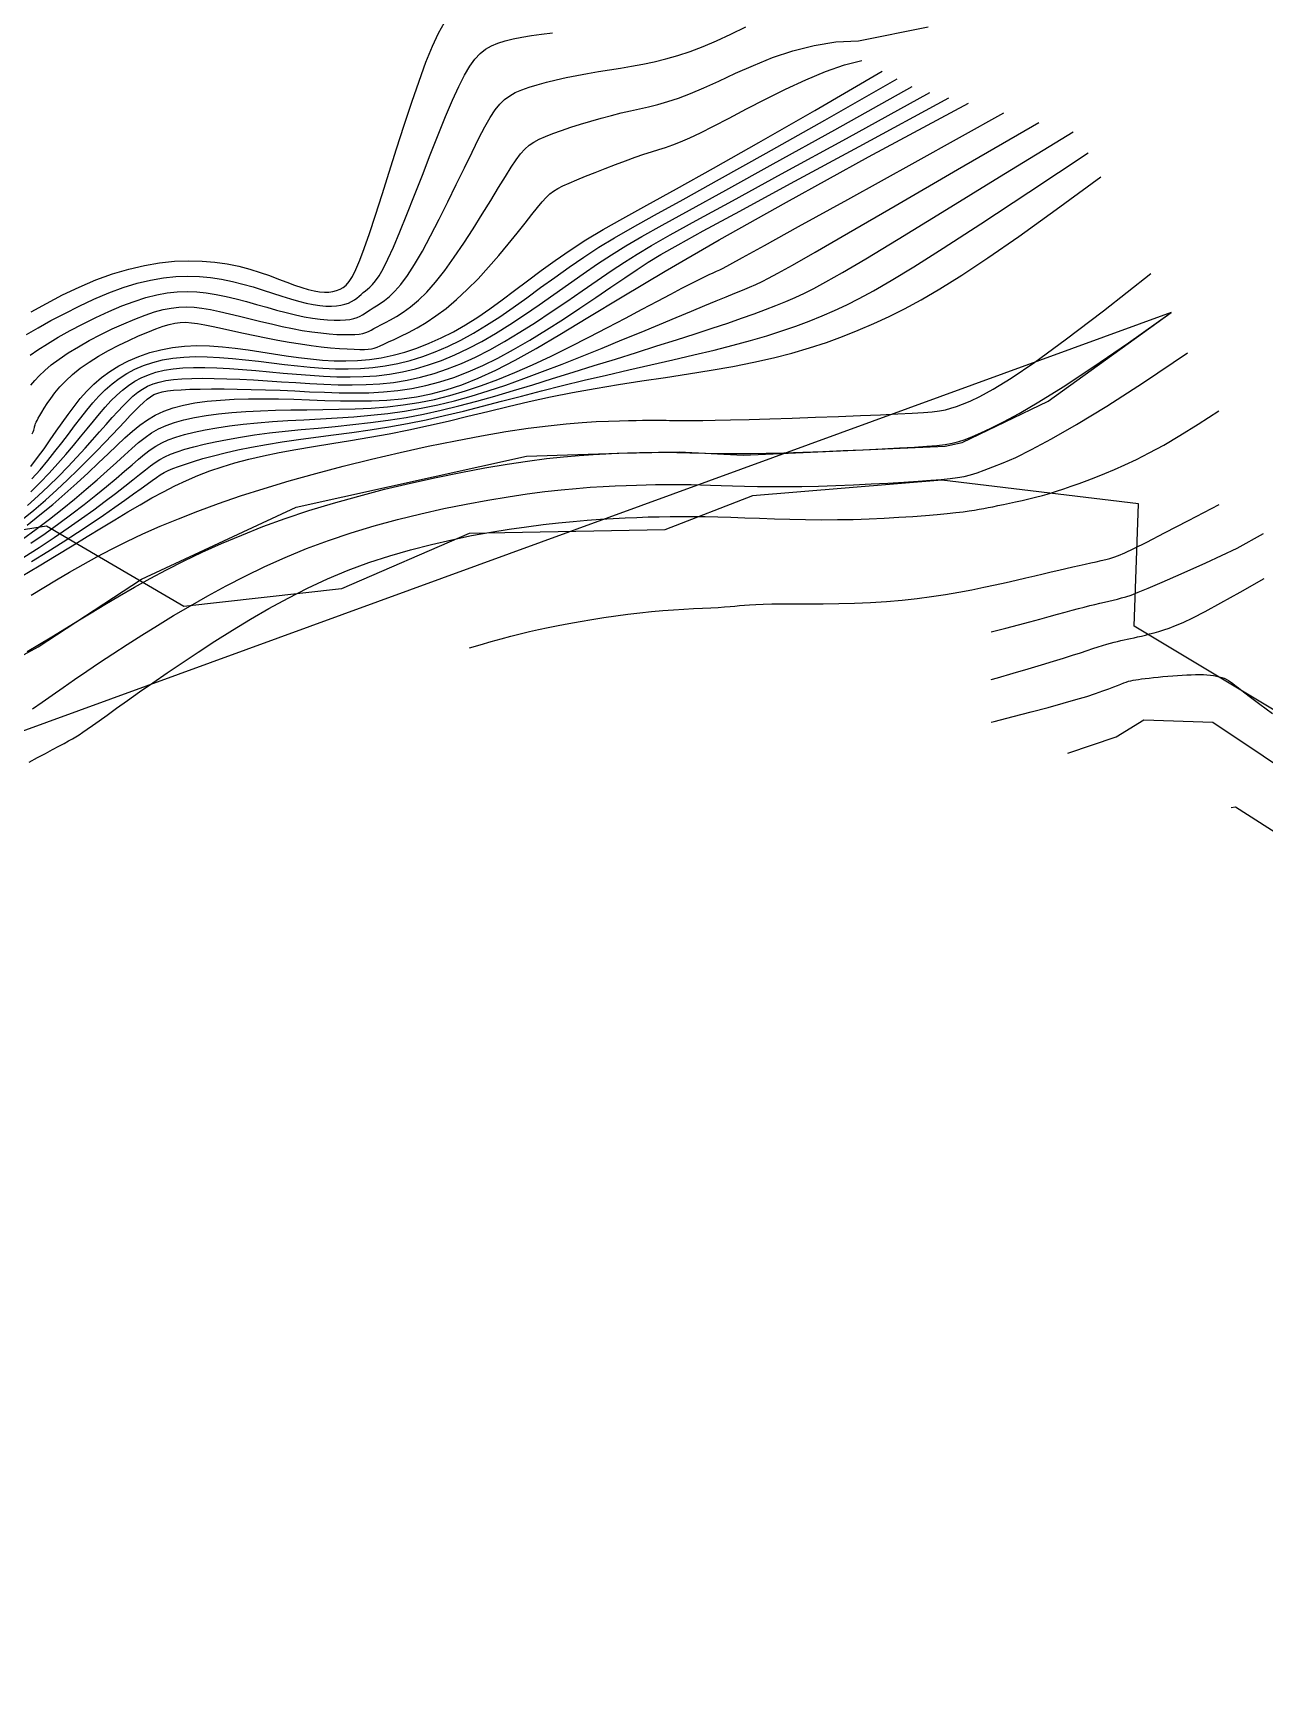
# Model space of a CAD drawing. Header units: metres. Extents: x 241192 to 243928, y 277833 to 281309.
# Drawn here: x 243729.5 to 243793, y 281166.8 to 281251.4 of the extents above; entities that cross this region are included whole.
import ezdxf

# ---------------------------------------------------------------- set-up
doc = ezdxf.new("R2010")
doc.units = ezdxf.units.M
for name, color, linetype in [('TERRAIN_BOUNDARY', 6, 'Continuous'), ('TERRAIN_CONTOUR_1M', 3, 'Continuous'), ('TERRAIN_CONTOUR_5M_SUPPLEMENT', 4, 'Continuous')]:
    doc.layers.add(name, color=color, linetype=linetype)

msp = doc.modelspace()

# ---------------------------------------------------------------- linework, layer by layer
at = {"layer": 'TERRAIN_BOUNDARY'}
msp.add_polyline3d([(243803.506, 281210.522, 0), (243786.265, 281220.863, 0), (243786.501, 281227.161, 0), (243776.356, 281228.39, 0), (243766.605, 281227.575, 0), (243762.095, 281225.817, 0), (243752.009, 281225.627, 0), (243745.421, 281222.791, 0), (243737.295, 281221.867, 0), (243730.231, 281226.018, 0), (243720.239, 281224.425, 0), (243694.771, 281219.777, 0), (243676.151, 281213.339, 0), (243667.336, 281210.203, 0), (243634.22, 281202.514, 0), (243606.489, 281195.27, 0), (243594.248, 281193.958, 0), (243583.689, 281188.269, 0), (243579.782, 281189.576, 0), (243568.34, 281189.293, 0), (243546.752, 281188.108, 0), (243534.671, 281185.651, 0)], dxfattribs=at)
at = {"layer": 'TERRAIN_CONTOUR_1M'}
for points in [[(243729.377, 281234.822, 2), (243729.784, 281235.103, 2), (243730.271, 281235.413, 2), (243730.829, 281235.745, 2), (243731.44, 281236.087, 2), (243732.089, 281236.43, 2), (243732.76, 281236.763, 2), (243733.437, 281237.076, 2), (243734.103, 281237.358, 2), (243734.743, 281237.598, 2), (243735.345, 281237.789, 2), (243735.912, 281237.932, 2), (243736.45, 281238.03, 2), (243736.967, 281238.086, 2), (243737.47, 281238.103, 2), (243737.966, 281238.085, 2), (243738.461, 281238.034, 2), (243738.963, 281237.955, 2), (243739.476, 281237.85, 2), (243739.999, 281237.725, 2), (243740.525, 281237.586, 2), (243741.051, 281237.44, 2), (243741.572, 281237.292, 2), (243742.082, 281237.148, 2), (243742.578, 281237.015, 2), (243743.055, 281236.899, 2), (243743.508, 281236.803, 2), (243743.935, 281236.729, 2), (243744.335, 281236.675, 2), (243744.705, 281236.641, 2), (243745.045, 281236.624, 2), (243745.352, 281236.624, 2), (243745.625, 281236.639, 2), (243745.862, 281236.668, 2), (243746.063, 281236.711, 2), (243746.234, 281236.766, 2), (243746.383, 281236.831, 2), (243746.517, 281236.905, 2), (243746.644, 281236.987, 2), (243746.771, 281237.075, 2), (243746.906, 281237.167, 2), (243747.056, 281237.264, 2), (243747.228, 281237.365, 2), (243747.424, 281237.485, 2), (243747.646, 281237.639, 2), (243747.896, 281237.843, 2), (243748.173, 281238.115, 2), (243748.481, 281238.469, 2), (243748.82, 281238.922, 2), (243749.191, 281239.491, 2), (243749.594, 281240.182, 2), (243750.021, 281240.973, 2), (243750.462, 281241.831, 2), (243750.905, 281242.724, 2), (243751.342, 281243.619, 2), (243751.762, 281244.485, 2), (243752.154, 281245.289, 2), (243752.508, 281245.999, 2), (243752.819, 281246.591, 2), (243753.094, 281247.072, 2), (243753.346, 281247.458, 2), (243753.589, 281247.763, 2), (243753.834, 281248.004, 2), (243754.095, 281248.196, 2), (243754.383, 281248.355, 2), (243754.712, 281248.495, 2), (243755.092, 281248.629, 2), (243755.517, 281248.761, 2), (243755.983, 281248.888, 2), (243756.481, 281249.01, 2), (243757.005, 281249.127, 2), (243757.549, 281249.238, 2), (243758.106, 281249.342, 2), (243758.669, 281249.44, 2), (243759.233, 281249.53, 2), (243759.799, 281249.619, 2), (243760.37, 281249.713, 2), (243760.948, 281249.818, 2), (243761.538, 281249.94, 2), (243762.142, 281250.086, 2), (243762.762, 281250.262, 2), (243763.402, 281250.474, 2), (243764.065, 281250.727, 2), (243764.758, 281251.023, 2), (243765.489, 281251.36, 2), (243766.264, 281251.738, 2)], [(243729.427, 281233.274, 3), (243729.618, 281233.512, 3), (243729.851, 281233.767, 3), (243730.134, 281234.038, 3), (243730.474, 281234.324, 3), (243730.876, 281234.625, 3), (243731.345, 281234.937, 3), (243731.868, 281235.255, 3), (243732.43, 281235.573, 3), (243733.017, 281235.882, 3), (243733.613, 281236.175, 3), (243734.203, 281236.446, 3), (243734.771, 281236.687, 3), (243735.303, 281236.891, 3), (243735.787, 281237.052, 3), (243736.232, 281237.172, 3), (243736.647, 281237.254, 3), (243737.043, 281237.299, 3), (243737.434, 281237.31, 3), (243737.828, 281237.291, 3), (243738.238, 281237.243, 3), (243738.674, 281237.17, 3), (243739.146, 281237.074, 3), (243739.648, 281236.96, 3), (243740.174, 281236.833, 3), (243740.715, 281236.7, 3), (243741.265, 281236.564, 3), (243741.817, 281236.431, 3), (243742.362, 281236.306, 3), (243742.895, 281236.195, 3), (243743.408, 281236.102, 3), (243743.896, 281236.027, 3), (243744.357, 281235.968, 3), (243744.786, 281235.925, 3), (243745.181, 281235.897, 3), (243745.536, 281235.883, 3), (243745.85, 281235.882, 3), (243746.118, 281235.892, 3), (243746.338, 281235.914, 3), (243746.521, 281235.946, 3), (243746.677, 281235.99, 3), (243746.818, 281236.045, 3), (243746.954, 281236.112, 3), (243747.098, 281236.191, 3), (243747.261, 281236.282, 3), (243747.455, 281236.385, 3), (243747.687, 281236.502, 3), (243747.959, 281236.643, 3), (243748.267, 281236.817, 3), (243748.61, 281237.038, 3), (243748.984, 281237.314, 3), (243749.388, 281237.657, 3), (243749.819, 281238.078, 3), (243750.275, 281238.588, 3), (243750.752, 281239.192, 3), (243751.241, 281239.869, 3), (243751.732, 281240.594, 3), (243752.216, 281241.342, 3), (243752.681, 281242.086, 3), (243753.119, 281242.8, 3), (243753.519, 281243.458, 3), (243753.872, 281244.035, 3), (243754.17, 281244.512, 3), (243754.427, 281244.896, 3), (243754.656, 281245.203, 3), (243754.873, 281245.446, 3), (243755.095, 281245.643, 3), (243755.335, 281245.806, 3), (243755.61, 281245.951, 3), (243755.934, 281246.093, 3), (243756.319, 281246.244, 3), (243756.758, 281246.403, 3), (243757.238, 281246.566, 3), (243757.747, 281246.729, 3), (243758.273, 281246.888, 3), (243758.806, 281247.041, 3), (243759.332, 281247.182, 3), (243759.839, 281247.308, 3), (243760.321, 281247.417, 3), (243760.788, 281247.519, 3), (243761.254, 281247.624, 3), (243761.735, 281247.744, 3), (243762.245, 281247.89, 3), (243762.799, 281248.073, 3), (243763.413, 281248.305, 3), (243764.1, 281248.596, 3), (243764.873, 281248.951, 3), (243765.726, 281249.348, 3), (243766.652, 281249.759, 3), (243767.641, 281250.155, 3), (243768.684, 281250.508, 3), (243769.775, 281250.788, 3), (243770.903, 281250.968, 3), (243772.061, 281251.019, 3), (243775.666, 281251.738, 3)], [(243729.198, 281235.89, 1), (243729.79, 281236.235, 1), (243730.45, 281236.602, 1), (243731.162, 281236.979, 1), (243731.908, 281237.352, 1), (243732.671, 281237.706, 1), (243733.436, 281238.028, 1), (243734.184, 281238.306, 1), (243734.903, 281238.527, 1), (243735.592, 281238.692, 1), (243736.254, 281238.807, 1), (243736.891, 281238.874, 1), (243737.507, 281238.896, 1), (243738.103, 281238.879, 1), (243738.684, 281238.826, 1), (243739.251, 281238.74, 1), (243739.806, 281238.626, 1), (243740.349, 281238.49, 1), (243740.877, 281238.339, 1), (243741.387, 281238.18, 1), (243741.878, 281238.02, 1), (243742.348, 281237.866, 1), (243742.795, 281237.724, 1), (243743.215, 281237.602, 1), (243743.608, 281237.504, 1), (243743.974, 281237.432, 1), (243744.313, 281237.383, 1), (243744.624, 281237.356, 1), (243744.909, 281237.35, 1), (243745.167, 281237.364, 1), (243745.4, 281237.396, 1), (243745.606, 281237.445, 1), (243745.788, 281237.509, 1), (243745.947, 281237.586, 1), (243746.089, 281237.672, 1), (243746.216, 281237.765, 1), (243746.333, 281237.861, 1), (243746.443, 281237.958, 1), (243746.55, 281238.053, 1), (243746.657, 281238.143, 1), (243746.769, 281238.228, 1), (243746.89, 281238.327, 1), (243747.026, 281238.46, 1), (243747.182, 281238.649, 1), (243747.363, 281238.915, 1), (243747.574, 281239.281, 1), (243747.82, 281239.766, 1), (243748.107, 281240.393, 1), (243748.436, 281241.173, 1), (243748.801, 281242.078, 1), (243749.191, 281243.068, 1), (243749.595, 281244.106, 1), (243750.003, 281245.153, 1), (243750.404, 281246.171, 1), (243750.788, 281247.12, 1), (243751.145, 281247.963, 1), (243751.467, 281248.67, 1), (243751.761, 281249.248, 1), (243752.037, 281249.712, 1), (243752.305, 281250.08, 1), (243752.574, 281250.366, 1), (243752.855, 281250.587, 1), (243753.157, 281250.759, 1), (243753.491, 281250.897, 1), (243753.864, 281251.015, 1), (243754.277, 281251.118, 1), (243754.728, 281251.21, 1), (243755.215, 281251.291, 1), (243755.737, 281251.365, 1), (243756.293, 281251.435, 1)], [(243729.481, 281230.767, 4), (243729.535, 281230.878, 4), (243729.571, 281230.964, 4), (243729.593, 281231.033, 4), (243729.605, 281231.089, 4), (243729.615, 281231.138, 4), (243729.625, 281231.185, 4), (243729.64, 281231.236, 4), (243729.661, 281231.295, 4), (243729.693, 281231.368, 4), (243729.738, 281231.458, 4), (243729.798, 281231.57, 4), (243729.877, 281231.711, 4), (243729.978, 281231.884, 4), (243730.103, 281232.092, 4), (243730.256, 281232.332, 4), (243730.441, 281232.599, 4), (243730.661, 281232.888, 4), (243730.92, 281233.192, 4), (243731.222, 281233.506, 4), (243731.57, 281233.826, 4), (243731.969, 281234.146, 4), (243732.418, 281234.461, 4), (243732.907, 281234.766, 4), (243733.42, 281235.058, 4), (243733.945, 281235.333, 4), (243734.465, 281235.587, 4), (243734.968, 281235.815, 4), (243735.439, 281236.016, 4), (243735.862, 281236.183, 4), (243736.23, 281236.315, 4), (243736.551, 281236.412, 4), (243736.843, 281236.477, 4), (243737.12, 281236.511, 4), (243737.397, 281236.517, 4), (243737.69, 281236.497, 4), (243738.015, 281236.452, 4), (243738.386, 281236.385, 4), (243738.816, 281236.298, 4), (243739.298, 281236.195, 4), (243739.822, 281236.081, 4), (243740.379, 281235.959, 4), (243740.959, 281235.835, 4), (243741.551, 281235.713, 4), (243742.146, 281235.597, 4), (243742.735, 281235.492, 4), (243743.307, 281235.401, 4), (243743.857, 281235.324, 4), (243744.379, 281235.261, 4), (243744.867, 281235.21, 4), (243745.316, 281235.171, 4), (243745.721, 281235.143, 4), (243746.075, 281235.125, 4), (243746.373, 281235.116, 4), (243746.614, 281235.116, 4), (243746.808, 281235.127, 4), (243746.971, 281235.149, 4), (243747.118, 281235.186, 4), (243747.265, 281235.238, 4), (243747.426, 281235.307, 4), (243747.617, 281235.396, 4), (243747.853, 281235.506, 4), (243748.146, 281235.639, 4), (243748.493, 281235.801, 4), (243748.887, 281235.996, 4), (243749.323, 281236.232, 4), (243749.795, 281236.513, 4), (243750.296, 281236.845, 4), (243750.819, 281237.234, 4), (243751.359, 281237.685, 4), (243751.91, 281238.201, 4), (243752.461, 281238.765, 4), (243753.003, 281239.358, 4), (243753.526, 281239.96, 4), (243754.021, 281240.552, 4), (243754.477, 281241.115, 4), (243754.885, 281241.628, 4), (243755.235, 281242.072, 4), (243755.522, 281242.433, 4), (243755.76, 281242.72, 4), (243755.966, 281242.948, 4), (243756.158, 281243.13, 4), (243756.355, 281243.281, 4), (243756.575, 281243.415, 4), (243756.836, 281243.547, 4), (243757.156, 281243.691, 4), (243757.547, 281243.858, 4), (243757.998, 281244.045, 4), (243758.493, 281244.244, 4), (243759.013, 281244.448, 4), (243759.541, 281244.65, 4), (243760.062, 281244.843, 4), (243760.557, 281245.021, 4), (243761.009, 281245.176, 4), (243761.409, 281245.304, 4), (243761.774, 281245.417, 4), (243762.128, 281245.53, 4), (243762.496, 281245.658, 4), (243762.903, 281245.816, 4), (243763.373, 281246.018, 4), (243763.931, 281246.28, 4), (243764.601, 281246.617, 4), (243765.399, 281247.035, 4), (243766.303, 281247.514, 4), (243767.282, 281248.024, 4), (243768.307, 281248.535, 4), (243769.346, 281249.019, 4), (243770.368, 281249.445, 4), (243771.343, 281249.785, 4), (243772.24, 281250.008, 4)], [(243729.478, 281228.455, 6), (243729.892, 281228.921, 6), (243730.287, 281229.39, 6), (243730.663, 281229.856, 6), (243731.019, 281230.313, 6), (243731.355, 281230.757, 6), (243731.677, 281231.186, 6), (243731.989, 281231.598, 6), (243732.298, 281231.991, 6), (243732.608, 281232.364, 6), (243732.924, 281232.716, 6), (243733.254, 281233.044, 6), (243733.601, 281233.348, 6), (243733.971, 281233.626, 6), (243734.365, 281233.876, 6), (243734.785, 281234.097, 6), (243735.231, 281234.289, 6), (243735.704, 281234.449, 6), (243736.206, 281234.576, 6), (243736.737, 281234.67, 6), (243737.299, 281234.728, 6), (243737.891, 281234.751, 6), (243738.509, 281234.743, 6), (243739.149, 281234.71, 6), (243739.805, 281234.656, 6), (243740.473, 281234.587, 6), (243741.147, 281234.509, 6), (243741.823, 281234.426, 6), (243742.496, 281234.345, 6), (243743.161, 281234.27, 6), (243743.819, 281234.206, 6), (243744.471, 281234.157, 6), (243745.119, 281234.126, 6), (243745.762, 281234.118, 6), (243746.404, 281234.136, 6), (243747.043, 281234.186, 6), (243747.683, 281234.27, 6), (243748.323, 281234.392, 6), (243748.965, 281234.554, 6), (243749.61, 281234.755, 6), (243750.259, 281234.996, 6), (243750.912, 281235.277, 6), (243751.57, 281235.598, 6), (243752.235, 281235.961, 6), (243752.907, 281236.365, 6), (243753.587, 281236.808, 6), (243754.277, 281237.285, 6), (243754.977, 281237.787, 6), (243755.69, 281238.306, 6), (243756.415, 281238.833, 6), (243757.155, 281239.361, 6), (243757.911, 281239.88, 6), (243758.684, 281240.384, 6), (243759.492, 281240.875, 6), (243760.418, 281241.406, 6), (243761.563, 281242.043, 6), (243763.026, 281242.849, 6), (243764.907, 281243.89, 6), (243767.308, 281245.23, 6), (243770.326, 281246.935, 6), (243774.064, 281249.068, 6)], [(243729.244, 281227.073, 8), (243729.796, 281227.567, 8), (243730.329, 281228.07, 8), (243730.84, 281228.576, 8), (243731.327, 281229.075, 8), (243731.785, 281229.562, 8), (243732.211, 281230.028, 8), (243732.604, 281230.466, 8), (243732.965, 281230.875, 8), (243733.298, 281231.255, 8), (243733.608, 281231.605, 8), (243733.897, 281231.926, 8), (243734.17, 281232.217, 8), (243734.43, 281232.478, 8), (243734.681, 281232.708, 8), (243734.927, 281232.909, 8), (243735.176, 281233.08, 8), (243735.437, 281233.225, 8), (243735.717, 281233.344, 8), (243736.026, 281233.44, 8), (243736.372, 281233.515, 8), (243736.762, 281233.569, 8), (243737.207, 281233.606, 8), (243737.71, 281233.627, 8), (243738.268, 281233.632, 8), (243738.873, 281233.626, 8), (243739.518, 281233.608, 8), (243740.194, 281233.58, 8), (243740.894, 281233.545, 8), (243741.611, 281233.503, 8), (243742.337, 281233.458, 8), (243743.066, 281233.41, 8), (243743.795, 281233.364, 8), (243744.524, 281233.326, 8), (243745.25, 281233.3, 8), (243745.973, 281233.292, 8), (243746.691, 281233.306, 8), (243747.404, 281233.349, 8), (243748.109, 281233.424, 8), (243748.808, 281233.536, 8), (243749.502, 281233.689, 8), (243750.197, 281233.882, 8), (243750.897, 281234.118, 8), (243751.607, 281234.4, 8), (243752.33, 281234.727, 8), (243753.07, 281235.103, 8), (243753.834, 281235.528, 8), (243754.621, 281236.002, 8), (243755.425, 281236.514, 8), (243756.234, 281237.051, 8), (243757.039, 281237.598, 8), (243757.829, 281238.142, 8), (243758.594, 281238.669, 8), (243759.322, 281239.166, 8), (243760.004, 281239.62, 8), (243760.655, 281240.032, 8), (243761.393, 281240.471, 8), (243762.363, 281241.02, 8), (243763.708, 281241.763, 8), (243765.574, 281242.784, 8), (243768.105, 281244.166, 8), (243771.444, 281245.995, 8), (243775.736, 281248.352, 8)], [(243729.422, 281227.782, 7), (243729.904, 281228.263, 7), (243730.366, 281228.748, 7), (243730.807, 281229.233, 7), (243731.224, 281229.709, 7), (243731.615, 281230.17, 7), (243731.979, 281230.612, 7), (243732.321, 281231.03, 7), (243732.644, 281231.426, 7), (243732.953, 281231.798, 7), (243733.252, 281232.145, 7), (243733.547, 281232.466, 7), (243733.842, 281232.761, 7), (243734.141, 281233.028, 7), (243734.449, 281233.267, 7), (243734.771, 281233.478, 7), (243735.111, 281233.661, 7), (243735.474, 281233.816, 7), (243735.865, 281233.944, 7), (243736.289, 281234.045, 7), (243736.75, 281234.12, 7), (243737.253, 281234.167, 7), (243737.801, 281234.189, 7), (243738.389, 281234.188, 7), (243739.011, 281234.168, 7), (243739.661, 281234.132, 7), (243740.333, 281234.084, 7), (243741.021, 281234.027, 7), (243741.717, 281233.965, 7), (243742.417, 281233.901, 7), (243743.114, 281233.84, 7), (243743.807, 281233.785, 7), (243744.498, 281233.741, 7), (243745.184, 281233.713, 7), (243745.868, 281233.705, 7), (243746.547, 281233.721, 7), (243747.224, 281233.767, 7), (243747.896, 281233.847, 7), (243748.565, 281233.964, 7), (243749.234, 281234.121, 7), (243749.904, 281234.318, 7), (243750.578, 281234.557, 7), (243751.259, 281234.838, 7), (243751.95, 281235.163, 7), (243752.653, 281235.532, 7), (243753.37, 281235.946, 7), (243754.104, 281236.405, 7), (243754.851, 281236.9, 7), (243755.606, 281237.419, 7), (243756.365, 281237.952, 7), (243757.122, 281238.487, 7), (243757.874, 281239.015, 7), (243758.617, 281239.523, 7), (243759.344, 281240.002, 7), (243760.073, 281240.453, 7), (243760.904, 281240.938, 7), (243761.959, 281241.529, 7), (243763.359, 281242.301, 7), (243765.224, 281243.327, 7), (243767.678, 281244.682, 7), (243770.84, 281246.439, 7), (243774.832, 281248.672, 7)], [(243728.949, 281226.331, 9), (243729.567, 281226.833, 9), (243730.17, 281227.351, 9), (243730.754, 281227.877, 9), (243731.314, 281228.403, 9), (243731.846, 281228.918, 9), (243732.346, 281229.415, 9), (243732.807, 281229.885, 9), (243733.228, 281230.32, 9), (243733.608, 281230.719, 9), (243733.952, 281231.083, 9), (243734.263, 281231.412, 9), (243734.542, 281231.707, 9), (243734.792, 281231.967, 9), (243735.018, 281232.194, 9), (243735.22, 281232.388, 9), (243735.405, 281232.55, 9), (243735.582, 281232.682, 9), (243735.763, 281232.789, 9), (243735.96, 281232.872, 9), (243736.187, 281232.936, 9), (243736.454, 281232.984, 9), (243736.775, 281233.019, 9), (243737.16, 281233.045, 9), (243737.62, 281233.064, 9), (243738.148, 281233.077, 9), (243738.736, 281233.083, 9), (243739.374, 281233.083, 9), (243740.054, 281233.076, 9), (243740.768, 281233.063, 9), (243741.505, 281233.042, 9), (243742.258, 281233.014, 9), (243743.019, 281232.979, 9), (243743.784, 281232.943, 9), (243744.55, 281232.91, 9), (243745.315, 281232.887, 9), (243746.078, 281232.879, 9), (243746.835, 281232.891, 9), (243747.584, 281232.93, 9), (243748.323, 281233.001, 9), (243749.05, 281233.108, 9), (243749.771, 281233.256, 9), (243750.491, 281233.445, 9), (243751.217, 281233.68, 9), (243751.954, 281233.961, 9), (243752.709, 281234.291, 9), (243753.488, 281234.673, 9), (243754.297, 281235.11, 9), (243755.138, 281235.599, 9), (243755.999, 281236.129, 9), (243756.863, 281236.682, 9), (243757.714, 281237.244, 9), (243758.536, 281237.796, 9), (243759.313, 281238.323, 9), (243760.027, 281238.809, 9), (243760.664, 281239.238, 9), (243761.236, 281239.611, 9), (243761.883, 281240.004, 9), (243762.771, 281240.513, 9), (243764.07, 281241.23, 9), (243765.947, 281242.252, 9), (243768.57, 281243.671, 9), (243772.109, 281245.583, 9), (243776.731, 281248.082, 9)], [(243728.981, 281225.348, 11), (243729.686, 281225.85, 11), (243730.373, 281226.367, 11), (243731.038, 281226.89, 11), (243731.674, 281227.41, 11), (243732.277, 281227.919, 11), (243732.84, 281228.408, 11), (243733.358, 281228.87, 11), (243733.827, 281229.294, 11), (243734.243, 281229.676, 11), (243734.618, 281230.016, 11), (243734.967, 281230.317, 11), (243735.303, 281230.583, 11), (243735.642, 281230.816, 11), (243735.998, 281231.021, 11), (243736.386, 281231.2, 11), (243736.819, 281231.356, 11), (243737.31, 281231.493, 11), (243737.856, 281231.611, 11), (243738.454, 281231.711, 11), (243739.096, 281231.796, 11), (243739.78, 281231.864, 11), (243740.499, 281231.918, 11), (243741.248, 281231.958, 11), (243742.024, 281231.985, 11), (243742.82, 281232, 11), (243743.633, 281232.01, 11), (243744.457, 281232.019, 11), (243745.29, 281232.033, 11), (243746.125, 281232.059, 11), (243746.96, 281232.101, 11), (243747.789, 281232.165, 11), (243748.608, 281232.258, 11), (243749.415, 281232.383, 11), (243750.215, 281232.544, 11), (243751.015, 281232.742, 11), (243751.823, 281232.978, 11), (243752.646, 281233.254, 11), (243753.491, 281233.571, 11), (243754.365, 281233.93, 11), (243755.275, 281234.334, 11), (243756.225, 281234.78, 11), (243757.199, 281235.257, 11), (243758.175, 281235.751, 11), (243759.134, 281236.248, 11), (243760.056, 281236.733, 11), (243760.92, 281237.192, 11), (243761.706, 281237.611, 11), (243762.394, 281237.976, 11), (243762.968, 281238.276, 11), (243763.439, 281238.517, 11), (243763.82, 281238.707, 11), (243764.128, 281238.856, 11), (243764.376, 281238.973, 11), (243764.58, 281239.066, 11), (243764.755, 281239.146, 11), (243764.915, 281239.221, 11), (243765.099, 281239.313, 11), (243765.441, 281239.495, 11), (243766.096, 281239.854, 11), (243767.222, 281240.476, 11), (243768.974, 281241.446, 11), (243771.511, 281242.852, 11), (243774.988, 281244.778, 11), (243779.562, 281247.312, 11)], [(243729.416, 281225.134, 12), (243730.15, 281225.637, 12), (243730.858, 281226.142, 12), (243731.532, 281226.644, 12), (243732.17, 281227.135, 12), (243732.765, 281227.608, 12), (243733.314, 281228.056, 12), (243733.81, 281228.471, 12), (243734.25, 281228.847, 12), (243734.632, 281229.178, 12), (243734.968, 281229.468, 12), (243735.274, 281229.72, 12), (243735.565, 281229.941, 12), (243735.856, 281230.135, 12), (243736.164, 281230.306, 12), (243736.503, 281230.46, 12), (243736.889, 281230.601, 12), (243737.335, 281230.733, 12), (243737.84, 281230.857, 12), (243738.398, 281230.973, 12), (243739.008, 281231.079, 12), (243739.663, 281231.175, 12), (243740.361, 281231.261, 12), (243741.098, 281231.336, 12), (243741.868, 281231.399, 12), (243742.668, 281231.452, 12), (243743.494, 281231.498, 12), (243744.338, 281231.543, 12), (243745.198, 281231.592, 12), (243746.067, 281231.651, 12), (243746.941, 281231.725, 12), (243747.813, 281231.818, 12), (243748.68, 281231.937, 12), (243749.538, 281232.086, 12), (243750.391, 281232.266, 12), (243751.246, 281232.476, 12), (243752.11, 281232.716, 12), (243752.99, 281232.986, 12), (243753.892, 281233.286, 12), (243754.824, 281233.616, 12), (243755.79, 281233.976, 12), (243756.795, 281234.363, 12), (243757.824, 281234.77, 12), (243758.858, 281235.188, 12), (243759.88, 281235.606, 12), (243760.869, 281236.016, 12), (243761.809, 281236.407, 12), (243762.68, 281236.77, 12), (243763.464, 281237.097, 12), (243764.148, 281237.379, 12), (243764.739, 281237.621, 12), (243765.252, 281237.83, 12), (243765.699, 281238.012, 12), (243766.094, 281238.176, 12), (243766.45, 281238.328, 12), (243766.78, 281238.474, 12), (243767.098, 281238.622, 12), (243767.437, 281238.79, 12), (243767.914, 281239.046, 12), (243768.667, 281239.468, 12), (243769.832, 281240.134, 12), (243771.548, 281241.124, 12), (243773.95, 281242.516, 12), (243777.177, 281244.389, 12), (243781.366, 281246.821, 12)], [(243729.055, 281224.417, 13), (243729.851, 281224.921, 13), (243730.615, 281225.423, 13), (243731.342, 281225.918, 13), (243732.027, 281226.399, 13), (243732.665, 281226.86, 13), (243733.254, 281227.297, 13), (243733.787, 281227.703, 13), (243734.262, 281228.072, 13), (243734.674, 281228.399, 13), (243735.022, 281228.68, 13), (243735.319, 281228.919, 13), (243735.582, 281229.124, 13), (243735.827, 281229.299, 13), (243736.071, 281229.453, 13), (243736.33, 281229.591, 13), (243736.621, 281229.719, 13), (243736.96, 281229.845, 13), (243737.36, 281229.974, 13), (243737.823, 281230.104, 13), (243738.343, 281230.234, 13), (243738.919, 281230.362, 13), (243739.547, 281230.485, 13), (243740.224, 281230.603, 13), (243740.947, 281230.714, 13), (243741.712, 281230.814, 13), (243742.517, 281230.904, 13), (243743.354, 281230.986, 13), (243744.22, 281231.067, 13), (243745.107, 281231.152, 13), (243746.009, 281231.244, 13), (243746.922, 281231.349, 13), (243747.838, 281231.471, 13), (243748.752, 281231.617, 13), (243749.66, 281231.789, 13), (243750.566, 281231.987, 13), (243751.477, 281232.209, 13), (243752.397, 281232.453, 13), (243753.335, 281232.718, 13), (243754.294, 281233.002, 13), (243755.282, 281233.302, 13), (243756.306, 281233.618, 13), (243757.366, 281233.947, 13), (243758.45, 281234.284, 13), (243759.542, 281234.625, 13), (243760.625, 281234.965, 13), (243761.682, 281235.299, 13), (243762.697, 281235.622, 13), (243763.653, 281235.93, 13), (243764.534, 281236.217, 13), (243765.327, 281236.481, 13), (243766.04, 281236.724, 13), (243766.684, 281236.952, 13), (243767.27, 281237.169, 13), (243767.812, 281237.38, 13), (243768.319, 281237.589, 13), (243768.805, 281237.802, 13), (243769.28, 281238.023, 13), (243769.774, 281238.268, 13), (243770.387, 281238.597, 13), (243771.236, 281239.082, 13), (243772.438, 281239.794, 13), (243774.111, 281240.804, 13), (243776.373, 281242.185, 13), (243779.34, 281244.007, 13), (243783.13, 281246.341, 13)], [(243729.451, 281224.191, 14), (243730.286, 281224.707, 14), (243731.08, 281225.21, 14), (243731.826, 281225.693, 14), (243732.521, 281226.153, 14), (243733.161, 281226.586, 14), (243733.742, 281226.986, 14), (243734.261, 281227.35, 14), (243734.714, 281227.673, 14), (243735.097, 281227.951, 14), (243735.411, 281228.182, 14), (243735.669, 281228.371, 14), (243735.889, 281228.527, 14), (243736.089, 281228.658, 14), (243736.285, 281228.771, 14), (243736.495, 281228.876, 14), (243736.738, 281228.979, 14), (243737.03, 281229.09, 14), (243737.385, 281229.214, 14), (243737.806, 281229.35, 14), (243738.288, 281229.495, 14), (243738.831, 281229.645, 14), (243739.431, 281229.796, 14), (243740.087, 281229.946, 14), (243740.796, 281230.091, 14), (243741.557, 281230.228, 14), (243742.365, 281230.355, 14), (243743.215, 281230.475, 14), (243744.101, 281230.592, 14), (243745.015, 281230.711, 14), (243745.951, 281230.836, 14), (243746.903, 281230.972, 14), (243747.863, 281231.124, 14), (243748.824, 281231.296, 14), (243749.783, 281231.492, 14), (243750.742, 281231.708, 14), (243751.708, 281231.942, 14), (243752.685, 281232.191, 14), (243753.679, 281232.45, 14), (243754.696, 281232.717, 14), (243755.741, 281232.988, 14), (243756.821, 281233.26, 14), (243757.936, 281233.53, 14), (243759.076, 281233.797, 14), (243760.225, 281234.062, 14), (243761.37, 281234.323, 14), (243762.495, 281234.581, 14), (243763.586, 281234.837, 14), (243764.627, 281235.089, 14), (243765.604, 281235.337, 14), (243766.506, 281235.583, 14), (243767.34, 281235.828, 14), (243768.115, 281236.075, 14), (243768.842, 281236.326, 14), (243769.53, 281236.583, 14), (243770.189, 281236.851, 14), (243770.83, 281237.13, 14), (243771.463, 281237.424, 14), (243772.11, 281237.744, 14), (243772.844, 281238.138, 14), (243773.753, 281238.664, 14), (243774.921, 281239.378, 14), (243776.434, 281240.337, 14), (243778.379, 281241.599, 14), (243780.842, 281243.22, 14), (243783.908, 281245.258, 14)], [(243729.431, 281222.454, 16), (243730.086, 281222.848, 16), (243730.746, 281223.242, 16), (243731.418, 281223.637, 16), (243732.108, 281224.031, 16), (243732.825, 281224.426, 16), (243733.573, 281224.82, 16), (243734.362, 281225.215, 16), (243735.197, 281225.61, 16), (243736.083, 281226.005, 16), (243737.025, 281226.398, 16), (243738.028, 281226.791, 16), (243739.095, 281227.183, 16), (243740.231, 281227.573, 16), (243741.441, 281227.961, 16), (243742.73, 281228.347, 16), (243744.097, 281228.73, 16), (243745.521, 281229.105, 16), (243746.979, 281229.466, 16), (243748.446, 281229.809, 16), (243749.896, 281230.128, 16), (243751.305, 281230.418, 16), (243752.648, 281230.673, 16), (243753.901, 281230.888, 16), (243755.042, 281231.06, 16), (243756.074, 281231.191, 16), (243757, 281231.289, 16), (243757.825, 281231.358, 16), (243758.554, 281231.404, 16), (243759.192, 281231.431, 16), (243759.744, 281231.447, 16), (243760.215, 281231.456, 16), (243760.611, 281231.462, 16), (243760.942, 281231.468, 16), (243761.218, 281231.471, 16), (243761.45, 281231.474, 16), (243761.649, 281231.475, 16), (243761.825, 281231.474, 16), (243761.99, 281231.472, 16), (243762.153, 281231.468, 16), (243762.328, 281231.463, 16), (243762.533, 281231.458, 16), (243762.787, 281231.453, 16), (243763.109, 281231.451, 16), (243763.52, 281231.451, 16), (243764.039, 281231.457, 16), (243764.686, 281231.468, 16), (243765.48, 281231.486, 16), (243766.43, 281231.513, 16), (243767.504, 281231.546, 16), (243768.658, 281231.584, 16), (243769.848, 281231.626, 16), (243771.031, 281231.669, 16), (243772.163, 281231.713, 16), (243773.2, 281231.756, 16), (243774.1, 281231.795, 16), (243774.83, 281231.831, 16), (243775.409, 281231.867, 16), (243775.868, 281231.906, 16), (243776.238, 281231.952, 16), (243776.548, 281232.011, 16), (243776.83, 281232.085, 16), (243777.115, 281232.179, 16), (243777.432, 281232.296, 16), (243777.818, 281232.45, 16), (243778.325, 281232.688, 16), (243779.01, 281233.067, 16), (243779.933, 281233.642, 16), (243781.149, 281234.469, 16), (243782.717, 281235.606, 16), (243784.694, 281237.107, 16), (243787.138, 281239.03, 16)], [(243729.231, 281219.549, 17), (243729.866, 281219.927, 17), (243730.509, 281220.317, 17), (243731.163, 281220.718, 17), (243731.833, 281221.131, 17), (243732.523, 281221.553, 17), (243733.237, 281221.983, 17), (243733.979, 281222.421, 17), (243734.754, 281222.865, 17), (243735.565, 281223.313, 17), (243736.417, 281223.765, 17), (243737.313, 281224.218, 17), (243738.254, 281224.67, 17), (243739.244, 281225.117, 17), (243740.286, 281225.557, 17), (243741.381, 281225.988, 17), (243742.532, 281226.407, 17), (243743.741, 281226.812, 17), (243745.009, 281227.199, 17), (243746.318, 281227.566, 17), (243747.649, 281227.911, 17), (243748.983, 281228.231, 17), (243750.3, 281228.524, 17), (243751.581, 281228.786, 17), (243752.807, 281229.016, 17), (243753.957, 281229.21, 17), (243755.017, 281229.368, 17), (243755.986, 281229.492, 17), (243756.87, 281229.587, 17), (243757.673, 281229.658, 17), (243758.398, 281229.709, 17), (243759.051, 281229.744, 17), (243759.636, 281229.767, 17), (243760.158, 281229.783, 17), (243760.622, 281229.796, 17), (243761.036, 281229.807, 17), (243761.411, 281229.815, 17), (243761.756, 281229.819, 17), (243762.082, 281229.821, 17), (243762.398, 281229.82, 17), (243762.714, 281229.816, 17), (243763.039, 281229.809, 17), (243763.385, 281229.798, 17), (243763.761, 281229.786, 17), (243764.18, 281229.774, 17), (243764.653, 281229.764, 17), (243765.192, 281229.757, 17), (243765.807, 281229.755, 17), (243766.51, 281229.76, 17), (243767.313, 281229.774, 17), (243768.22, 281229.797, 17), (243769.206, 281229.828, 17), (243770.237, 281229.865, 17), (243771.282, 281229.907, 17), (243772.308, 281229.952, 17), (243773.283, 281229.999, 17), (243774.173, 281230.044, 17), (243774.948, 281230.087, 17), (243775.583, 281230.127, 17), (243776.099, 281230.169, 17), (243776.526, 281230.219, 17), (243776.894, 281230.284, 17), (243777.232, 281230.371, 17), (243777.571, 281230.485, 17), (243777.94, 281230.633, 17), (243778.369, 281230.822, 17), (243778.89, 281231.063, 17), (243779.538, 281231.385, 17), (243780.351, 281231.825, 17), (243781.365, 281232.418, 17), (243782.618, 281233.199, 17), (243784.146, 281234.203, 17), (243785.988, 281235.465, 17), (243788.18, 281237.021, 17), (243595.401, 281166.753, 17)], [(243724.909, 281217.137, 17), (243729.789, 281219.787, 17), (243735.128, 281223.274, 17), (243743.088, 281226.996, 17), (243754.967, 281229.613, 17), (243760.788, 281229.811, 17), (243762.83, 281229.844, 17), (243766.128, 281229.666, 17), (243776.537, 281230.133, 17), (243777.408, 281230.322, 17), (243781.835, 281232.449, 17), (243788.18, 281237.021, 17)], [(243729.498, 281216.595, 18), (243729.997, 281216.944, 18), (243730.524, 281217.311, 18), (243731.082, 281217.698, 18), (243731.673, 281218.106, 18), (243732.298, 281218.534, 18), (243732.957, 281218.979, 18), (243733.651, 281219.439, 18), (243734.379, 281219.914, 18), (243735.141, 281220.401, 18), (243735.939, 281220.898, 18), (243736.771, 281221.403, 18), (243737.64, 281221.915, 18), (243738.544, 281222.428, 18), (243739.484, 281222.939, 18), (243740.462, 281223.441, 18), (243741.477, 281223.931, 18), (243742.53, 281224.403, 18), (243743.622, 281224.853, 18), (243744.752, 281225.276, 18), (243745.92, 281225.668, 18), (243747.114, 281226.028, 18), (243748.318, 281226.356, 18), (243749.52, 281226.653, 18), (243750.705, 281226.919, 18), (243751.858, 281227.154, 18), (243752.966, 281227.358, 18), (243754.014, 281227.532, 18), (243754.991, 281227.676, 18), (243755.899, 281227.793, 18), (243756.741, 281227.886, 18), (243757.52, 281227.958, 18), (243758.242, 281228.014, 18), (243758.911, 281228.056, 18), (243759.529, 281228.087, 18), (243760.101, 281228.111, 18), (243760.632, 281228.131, 18), (243761.13, 281228.146, 18), (243761.604, 281228.158, 18), (243762.063, 281228.165, 18), (243762.516, 281228.168, 18), (243762.971, 281228.166, 18), (243763.438, 281228.16, 18), (243763.925, 281228.149, 18), (243764.441, 281228.133, 18), (243764.99, 281228.115, 18), (243765.574, 281228.095, 18), (243766.198, 281228.078, 18), (243766.863, 281228.063, 18), (243767.575, 281228.054, 18), (243768.335, 281228.053, 18), (243769.147, 281228.061, 18), (243770.01, 281228.08, 18), (243770.907, 281228.109, 18), (243771.816, 281228.146, 18), (243772.716, 281228.189, 18), (243773.586, 281228.236, 18), (243774.403, 281228.284, 18), (243775.147, 281228.332, 18), (243775.795, 281228.378, 18), (243776.335, 281228.421, 18), (243776.784, 281228.466, 18), (243777.167, 281228.517, 18), (243777.51, 281228.58, 18), (243777.839, 281228.661, 18), (243778.177, 281228.765, 18), (243778.552, 281228.897, 18), (243778.989, 281229.063, 18), (243779.514, 281229.273, 18), (243780.168, 281229.559, 18), (243780.988, 281229.959, 18), (243782.017, 281230.507, 18), (243783.294, 281231.243, 18), (243784.86, 281232.202, 18), (243786.755, 281233.421, 18), (243789.02, 281234.936, 18)], [(243729.332, 281213.858, 19), (243729.767, 281214.09, 19), (243730.169, 281214.304, 19), (243730.535, 281214.499, 19), (243730.859, 281214.671, 19), (243731.136, 281214.82, 19), (243731.366, 281214.944, 19), (243731.562, 281215.053, 19), (243731.739, 281215.158, 19), (243731.915, 281215.268, 19), (243732.106, 281215.395, 19), (243732.329, 281215.549, 19), (243732.6, 281215.741, 19), (243732.935, 281215.982, 19), (243733.348, 281216.279, 19), (243733.837, 281216.63, 19), (243734.396, 281217.027, 19), (243735.02, 281217.467, 19), (243735.702, 281217.943, 19), (243736.438, 281218.448, 19), (243737.221, 281218.978, 19), (243738.046, 281219.526, 19), (243738.907, 281220.087, 19), (243739.803, 281220.653, 19), (243740.731, 281221.216, 19), (243741.688, 281221.77, 19), (243742.672, 281222.307, 19), (243743.681, 281222.819, 19), (243744.712, 281223.299, 19), (243745.764, 281223.741, 19), (243746.832, 281224.137, 19), (243747.91, 281224.49, 19), (243748.988, 281224.801, 19), (243750.057, 281225.076, 19), (243751.109, 281225.315, 19), (243752.134, 281225.523, 19), (243753.125, 281225.701, 19), (243754.071, 281225.854, 19), (243754.966, 281225.984, 19), (243755.811, 281226.093, 19), (243756.611, 281226.184, 19), (243757.368, 281226.258, 19), (243758.087, 281226.319, 19), (243758.77, 281226.368, 19), (243759.421, 281226.407, 19), (243760.044, 281226.439, 19), (243760.642, 281226.465, 19), (243761.224, 281226.486, 19), (243761.797, 281226.501, 19), (243762.37, 281226.511, 19), (243762.949, 281226.515, 19), (243763.544, 281226.512, 19), (243764.162, 281226.504, 19), (243764.811, 281226.489, 19), (243765.497, 281226.468, 19), (243766.218, 281226.443, 19), (243766.968, 281226.417, 19), (243767.742, 281226.391, 19), (243768.535, 281226.369, 19), (243769.343, 281226.353, 19), (243770.16, 281226.345, 19), (243770.981, 281226.348, 19), (243771.8, 281226.364, 19), (243772.609, 281226.391, 19), (243773.396, 281226.428, 19), (243774.151, 281226.471, 19), (243774.863, 281226.519, 19), (243775.523, 281226.57, 19), (243776.12, 281226.621, 19), (243776.643, 281226.67, 19), (243777.086, 281226.716, 19), (243777.459, 281226.759, 19), (243777.776, 281226.8, 19), (243778.05, 281226.84, 19), (243778.294, 281226.881, 19), (243778.523, 281226.924, 19), (243778.751, 281226.969, 19), (243778.99, 281227.017, 19), (243779.252, 281227.07, 19), (243779.537, 281227.128, 19), (243779.841, 281227.192, 19), (243780.162, 281227.261, 19), (243780.496, 281227.336, 19), (243780.842, 281227.418, 19), (243781.194, 281227.506, 19), (243781.551, 281227.601, 19), (243781.911, 281227.704, 19), (243782.276, 281227.815, 19), (243782.649, 281227.936, 19), (243783.034, 281228.068, 19), (243783.434, 281228.212, 19), (243783.853, 281228.369, 19), (243784.294, 281228.541, 19), (243784.761, 281228.729, 19), (243785.259, 281228.935, 19), (243785.798, 281229.172, 19), (243786.392, 281229.452, 19), (243787.054, 281229.788, 19), (243787.798, 281230.194, 19), (243788.634, 281230.682, 19), (243789.578, 281231.265, 19), (243790.641, 281231.957, 19)], [(243752.02, 281219.737, 21), (243752.581, 281219.904, 21), (243753.138, 281220.066, 21), (243753.659, 281220.212, 21), (243754.154, 281220.346, 21), (243754.634, 281220.469, 21), (243755.107, 281220.583, 21), (243755.586, 281220.692, 21), (243756.079, 281220.796, 21), (243756.597, 281220.9, 21), (243757.148, 281221.004, 21), (243757.727, 281221.106, 21), (243758.327, 281221.207, 21), (243758.942, 281221.304, 21), (243759.563, 281221.394, 21), (243760.186, 281221.478, 21), (243760.801, 281221.552, 21), (243761.403, 281221.616, 21), (243761.985, 281221.668, 21), (243762.542, 281221.709, 21), (243763.072, 281221.742, 21), (243763.569, 281221.768, 21), (243764.031, 281221.79, 21), (243764.454, 281221.809, 21), (243764.833, 281221.828, 21), (243765.165, 281221.847, 21), (243765.45, 281221.869, 21), (243765.703, 281221.894, 21), (243765.943, 281221.918, 21), (243766.189, 281221.943, 21), (243766.459, 281221.965, 21), (243766.773, 281221.984, 21), (243767.149, 281222, 21), (243767.605, 281222.009, 21), (243768.155, 281222.013, 21), (243768.79, 281222.013, 21), (243769.494, 281222.014, 21), (243770.252, 281222.017, 21), (243771.047, 281222.027, 21), (243771.866, 281222.048, 21), (243772.693, 281222.081, 21), (243773.512, 281222.131, 21), (243774.31, 281222.2, 21), (243775.083, 281222.286, 21), (243775.831, 281222.386, 21), (243776.55, 281222.497, 21), (243777.24, 281222.616, 21), (243777.9, 281222.74, 21), (243778.526, 281222.866, 21), (243779.118, 281222.991, 21), (243779.676, 281223.113, 21), (243780.199, 281223.23, 21), (243780.691, 281223.343, 21), (243781.154, 281223.451, 21), (243781.59, 281223.553, 21), (243782.002, 281223.651, 21), (243782.39, 281223.743, 21), (243782.759, 281223.829, 21), (243783.109, 281223.909, 21), (243783.441, 281223.983, 21), (243783.753, 281224.052, 21), (243784.047, 281224.118, 21), (243784.322, 281224.18, 21), (243784.577, 281224.239, 21), (243784.812, 281224.295, 21), (243785.027, 281224.351, 21), (243785.23, 281224.409, 21), (243785.467, 281224.495, 21), (243785.793, 281224.636, 21), (243786.261, 281224.859, 21), (243786.926, 281225.192, 21), (243787.843, 281225.663, 21), (243789.066, 281226.3, 21), (243790.649, 281227.13, 21)], [(243778.896, 281220.567, 22), (243778.971, 281220.585, 22), (243779.666, 281220.76, 22), (243780.308, 281220.926, 22), (243780.892, 281221.08, 22), (243781.419, 281221.222, 22), (243781.896, 281221.352, 22), (243782.327, 281221.47, 22), (243782.718, 281221.578, 22), (243783.074, 281221.676, 22), (243783.4, 281221.765, 22), (243783.702, 281221.845, 22), (243783.985, 281221.917, 22), (243784.25, 281221.982, 22), (243784.501, 281222.042, 22), (243784.74, 281222.099, 22), (243784.969, 281222.153, 22), (243785.19, 281222.206, 22), (243785.407, 281222.259, 22), (243785.62, 281222.314, 22), (243785.841, 281222.376, 22), (243786.111, 281222.464, 22), (243786.481, 281222.603, 22), (243787.001, 281222.816, 22), (243787.721, 281223.125, 22), (243788.692, 281223.555, 22), (243789.964, 281224.129, 22), (243791.587, 281224.871, 22), (243792.939, 281225.633, 22)], [(243778.896, 281218.107, 23), (243779.226, 281218.198, 23), (243780.043, 281218.43, 23), (243780.806, 281218.654, 23), (243781.498, 281218.861, 23), (243782.108, 281219.048, 23), (243782.639, 281219.214, 23), (243783.1, 281219.36, 23), (243783.5, 281219.49, 23), (243783.846, 281219.603, 23), (243784.146, 281219.701, 23), (243784.41, 281219.787, 23), (243784.646, 281219.861, 23), (243784.86, 281219.925, 23), (243785.058, 281219.981, 23), (243785.242, 281220.03, 23), (243785.417, 281220.073, 23), (243785.586, 281220.112, 23), (243785.751, 281220.149, 23), (243785.917, 281220.186, 23), (243786.088, 281220.222, 23), (243786.265, 281220.261, 23), (243786.451, 281220.303, 23), (243786.647, 281220.349, 23), (243786.852, 281220.4, 23), (243787.07, 281220.456, 23), (243787.299, 281220.52, 23), (243787.542, 281220.591, 23), (243787.8, 281220.671, 23), (243788.077, 281220.763, 23), (243788.4, 281220.885, 23), (243788.798, 281221.055, 23), (243789.301, 281221.294, 23), (243789.94, 281221.62, 23), (243790.744, 281222.055, 23), (243791.743, 281222.616, 23), (243792.968, 281223.324, 23)], [(243778.896, 281215.906, 24), (243779.062, 281215.948, 24), (243780.036, 281216.199, 24), (243780.97, 281216.442, 24), (243781.837, 281216.672, 24), (243782.612, 281216.884, 24), (243783.273, 281217.074, 24), (243783.827, 281217.243, 24), (243784.286, 281217.391, 24), (243784.663, 281217.52, 24), (243784.969, 281217.632, 24), (243785.217, 281217.728, 24), (243785.42, 281217.809, 24), (243785.589, 281217.877, 24), (243785.736, 281217.933, 24), (243785.867, 281217.979, 24), (243785.989, 281218.017, 24), (243786.107, 281218.048, 24), (243786.227, 281218.074, 24), (243786.355, 281218.097, 24), (243786.497, 281218.118, 24), (243786.659, 281218.139, 24), (243786.844, 281218.162, 24), (243787.05, 281218.186, 24), (243787.274, 281218.21, 24), (243787.511, 281218.235, 24), (243787.757, 281218.259, 24), (243788.008, 281218.282, 24), (243788.26, 281218.303, 24), (243788.51, 281218.322, 24), (243788.753, 281218.338, 24), (243788.989, 281218.35, 24), (243789.216, 281218.359, 24), (243789.434, 281218.364, 24), (243789.642, 281218.364, 24), (243789.84, 281218.36, 24), (243790.026, 281218.35, 24), (243790.2, 281218.336, 24), (243790.362, 281218.315, 24), (243790.512, 281218.289, 24), (243790.652, 281218.256, 24), (243790.783, 281218.218, 24), (243790.905, 281218.172, 24), (243791.02, 281218.121, 24), (243791.129, 281218.062, 24), (243791.234, 281217.996, 24), (243791.338, 281217.921, 24), (243791.467, 281217.821, 24), (243791.645, 281217.68, 24), (243791.902, 281217.48, 24), (243792.263, 281217.206, 24), (243792.755, 281216.838, 24), (243793.407, 281216.362, 24)], [(243791.266, 281211.519, 26), (243791.494, 281211.55, 26), (243802.913, 281204.255, 26)]]:
    msp.add_polyline3d(points, dxfattribs=at)
at = {"layer": 'TERRAIN_CONTOUR_5M_SUPPLEMENT'}
for points in [[(243729.436, 281237.049, 0), (243730.222, 281237.493, 0), (243731.05, 281237.925, 0), (243731.904, 281238.332, 0), (243732.768, 281238.699, 0), (243733.625, 281239.013, 0), (243734.461, 281239.264, 0), (243735.272, 281239.453, 0), (243736.057, 281239.583, 0), (243736.815, 281239.661, 0), (243737.543, 281239.689, 0), (243738.241, 281239.673, 0), (243738.907, 281239.617, 0), (243739.539, 281239.525, 0), (243740.137, 281239.402, 0), (243740.699, 281239.255, 0), (243741.228, 281239.092, 0), (243741.723, 281238.921, 0), (243742.185, 281238.749, 0), (243742.614, 281238.583, 0), (243743.011, 281238.433, 0), (243743.375, 281238.305, 0), (243743.709, 281238.205, 0), (243744.013, 281238.134, 0), (243744.29, 281238.09, 0), (243744.543, 281238.072, 0), (243744.773, 281238.077, 0), (243744.983, 281238.105, 0), (243745.175, 281238.153, 0), (243745.351, 281238.221, 0), (243745.514, 281238.311, 0), (243745.67, 281238.438, 0), (243745.827, 281238.622, 0), (243745.992, 281238.884, 0), (243746.172, 281239.242, 0), (243746.373, 281239.718, 0), (243746.603, 281240.329, 0), (243746.87, 281241.097, 0), (243747.176, 281242.031, 0), (243747.517, 281243.098, 0), (243747.883, 281244.257, 0), (243748.265, 281245.463, 0), (243748.655, 281246.676, 0), (243749.044, 281247.853, 0), (243749.422, 281248.95, 0), (243749.781, 281249.927, 0), (243750.115, 281250.749, 0), (243750.428, 281251.424, 0), (243750.727, 281251.967, 0)], [(243729.418, 281229.094, 5), (243729.767, 281229.547, 5), (243730.102, 281230.002, 5), (243730.422, 281230.456, 5), (243730.731, 281230.903, 5), (243731.033, 281231.342, 5), (243731.335, 281231.769, 5), (243731.643, 281232.184, 5), (243731.963, 281232.583, 5), (243732.302, 281232.965, 5), (243732.666, 281233.327, 5), (243733.061, 281233.668, 5), (243733.493, 281233.984, 5), (243733.96, 281234.274, 5), (243734.459, 281234.533, 5), (243734.988, 281234.761, 5), (243735.544, 281234.953, 5), (243736.124, 281235.107, 5), (243736.725, 281235.22, 5), (243737.345, 281235.289, 5), (243737.981, 281235.314, 5), (243738.63, 281235.299, 5), (243739.287, 281235.252, 5), (243739.949, 281235.18, 5), (243740.612, 281235.091, 5), (243741.274, 281234.991, 5), (243741.929, 281234.888, 5), (243742.575, 281234.789, 5), (243743.208, 281234.701, 5), (243743.831, 281234.627, 5), (243744.445, 281234.572, 5), (243745.053, 281234.539, 5), (243745.657, 281234.53, 5), (243746.26, 281234.551, 5), (243746.863, 281234.604, 5), (243747.47, 281234.693, 5), (243748.081, 281234.82, 5), (243748.697, 281234.986, 5), (243749.317, 281235.191, 5), (243749.94, 281235.434, 5), (243750.564, 281235.716, 5), (243751.191, 281236.034, 5), (243751.817, 281236.39, 5), (243752.444, 281236.783, 5), (243753.07, 281237.211, 5), (243753.703, 281237.671, 5), (243754.349, 281238.155, 5), (243755.015, 281238.66, 5), (243755.708, 281239.179, 5), (243756.436, 281239.707, 5), (243757.206, 281240.237, 5), (243758.024, 281240.766, 5), (243758.911, 281241.296, 5), (243759.932, 281241.875, 5), (243761.166, 281242.556, 5), (243762.693, 281243.397, 5), (243764.59, 281244.453, 5), (243766.936, 281245.779, 5), (243769.811, 281247.431, 5), (243773.293, 281249.466, 5)], [(243729.221, 281226.064, 10), (243729.889, 281226.592, 10), (243730.544, 281227.135, 10), (243731.179, 281227.685, 10), (243731.788, 281228.23, 10), (243732.366, 281228.761, 10), (243732.907, 281229.268, 10), (243733.403, 281229.742, 10), (243733.854, 281230.174, 10), (243734.268, 281230.564, 10), (243734.659, 281230.914, 10), (243735.041, 281231.225, 10), (243735.428, 281231.498, 10), (243735.832, 281231.736, 10), (243736.268, 281231.94, 10), (243736.749, 281232.112, 10), (243737.285, 281232.252, 10), (243737.873, 281232.364, 10), (243738.509, 281232.45, 10), (243739.185, 281232.513, 10), (243739.896, 281232.553, 10), (243740.636, 281232.575, 10), (243741.399, 281232.58, 10), (243742.179, 281232.57, 10), (243742.972, 281232.549, 10), (243743.772, 281232.522, 10), (243744.576, 281232.495, 10), (243745.381, 281232.474, 10), (243746.183, 281232.466, 10), (243746.979, 281232.477, 10), (243747.764, 281232.512, 10), (243748.536, 281232.578, 10), (243749.294, 281232.682, 10), (243750.05, 281232.831, 10), (243750.822, 281233.034, 10), (243751.624, 281233.301, 10), (243752.474, 281233.64, 10), (243753.386, 281234.059, 10), (243754.378, 281234.567, 10), (243755.465, 281235.173, 10), (243756.679, 281235.892, 10), (243758.117, 281236.764, 10), (243759.891, 281237.836, 10), (243762.113, 281239.153, 10), (243764.896, 281240.763, 10), (243768.351, 281242.712, 10), (243772.591, 281245.045, 10), (243777.729, 281247.81, 10)], [(243728.92, 281223.414, 15), (243729.844, 281223.965, 15), (243730.721, 281224.494, 15), (243731.546, 281224.997, 15), (243732.322, 281225.473, 15), (243733.054, 281225.923, 15), (243733.748, 281226.347, 15), (243734.41, 281226.745, 15), (243735.045, 281227.118, 15), (243735.659, 281227.466, 15), (243736.257, 281227.79, 15), (243736.846, 281228.09, 15), (243737.433, 281228.367, 15), (243738.027, 281228.623, 15), (243738.637, 281228.859, 15), (243739.271, 281229.078, 15), (243739.937, 281229.281, 15), (243740.644, 281229.468, 15), (243741.401, 281229.643, 15), (243742.213, 281229.807, 15), (243743.076, 281229.963, 15), (243743.982, 281230.116, 15), (243744.924, 281230.27, 15), (243745.894, 281230.429, 15), (243746.884, 281230.596, 15), (243747.887, 281230.778, 15), (243748.896, 281230.976, 15), (243749.906, 281231.194, 15), (243750.918, 281231.429, 15), (243751.938, 281231.675, 15), (243752.972, 281231.928, 15), (243754.023, 281232.182, 15), (243755.098, 281232.433, 15), (243756.2, 281232.674, 15), (243757.336, 281232.903, 15), (243758.506, 281233.114, 15), (243759.701, 281233.311, 15), (243760.909, 281233.498, 15), (243762.115, 281233.681, 15), (243763.308, 281233.864, 15), (243764.474, 281234.051, 15), (243765.6, 281234.248, 15), (243766.674, 281234.458, 15), (243767.686, 281234.685, 15), (243768.641, 281234.932, 15), (243769.547, 281235.197, 15), (243770.413, 281235.482, 15), (243771.247, 281235.787, 15), (243772.058, 281236.112, 15), (243772.855, 281236.458, 15), (243773.645, 281236.825, 15), (243774.445, 281237.22, 15), (243775.299, 281237.678, 15), (243776.262, 281238.238, 15), (243777.386, 281238.943, 15), (243778.724, 281239.832, 15), (243780.329, 281240.947, 15), (243782.253, 281242.329, 15), (243784.551, 281244.018, 15)], [(243782.86, 281214.32, 25), (243785.348, 281215.162, 25), (243786.769, 281216.039, 25), (243790.325, 281215.915, 25), (243811.171, 281201.971, 25)]]:
    msp.add_polyline3d(points, dxfattribs=at)

doc.saveas('drawing.dxf')
